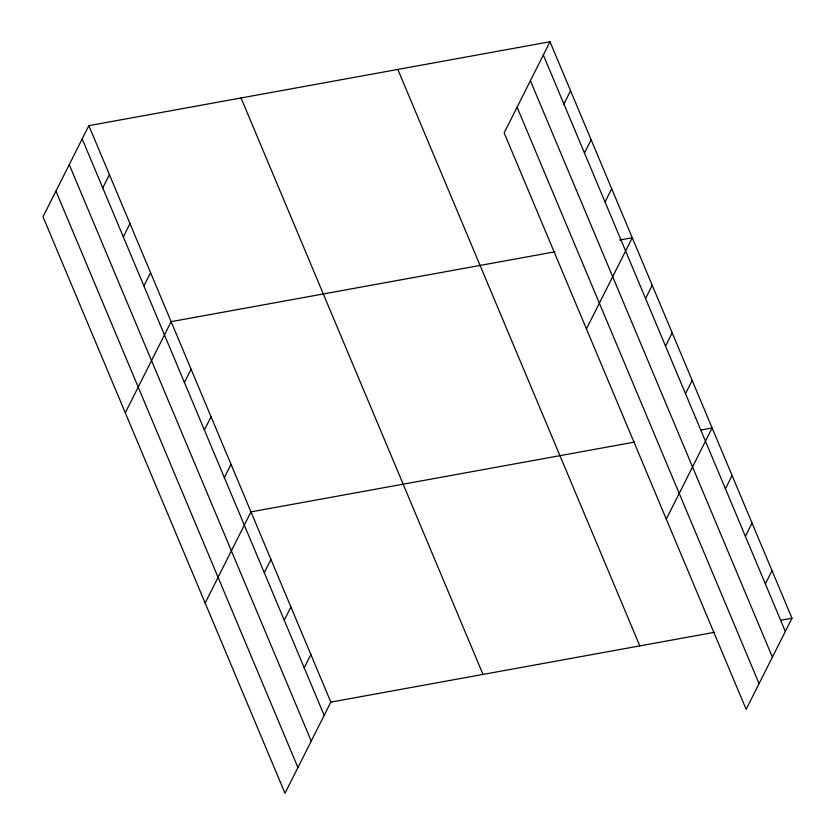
<?xml version="1.0" encoding="UTF-8"?>
<svg xmlns="http://www.w3.org/2000/svg" width="835" height="835" viewBox="0 0 835 835"><rect width="100%" height="100%" fill="white"/><g stroke="black" fill="none" stroke-linecap="round" stroke-linejoin="round"><path stroke-width="1.25" d="M88.854 125.657L43.013 216.797L285.006 793.25L330.837 702.11L88.854 125.657L549.994 41.75L791.987 618.203L746.146 709.343L504.163 132.89L549.994 41.75M102.757 187.906L109.416 174.661M123.319 236.91L129.989 223.655M143.891 285.904L150.561 272.659M125.292 412.793L171.123 321.652L554.92 251.815M184.431 382.461L191.09 369.206M204.387 430.015L211.057 416.769M224.354 477.578L231.024 464.323M205.149 603.027L250.98 511.876L634.777 442.049M264.277 572.695L270.947 559.44M284.244 620.248L290.914 606.993M563.907 103.999L570.566 90.744M304.211 667.802L310.881 654.557M584.469 153.003L591.138 139.748M605.041 201.997L611.711 188.741M586.441 328.886L632.272 237.745L619.591 240.052M645.57 298.554L652.239 285.299M665.537 346.108L672.206 332.862M685.504 393.671L692.173 380.416M666.288 519.109L712.13 427.969L700.722 430.046M725.427 488.778L732.097 475.533M745.394 536.341L752.064 523.086M765.361 583.895L772.02 570.639M330.837 702.11L714.635 632.272M780.579 620.28L791.987 618.203M543.334 55.006L785.328 631.448M530.402 80.703L772.396 657.155M517.084 107.183L759.078 683.635M397.815 69.441L639.808 645.893M241.033 97.966L483.016 674.419M82.185 138.913L324.178 715.365M69.253 164.61L311.246 741.062M55.935 191.1L297.928 767.542"/></g></svg>
